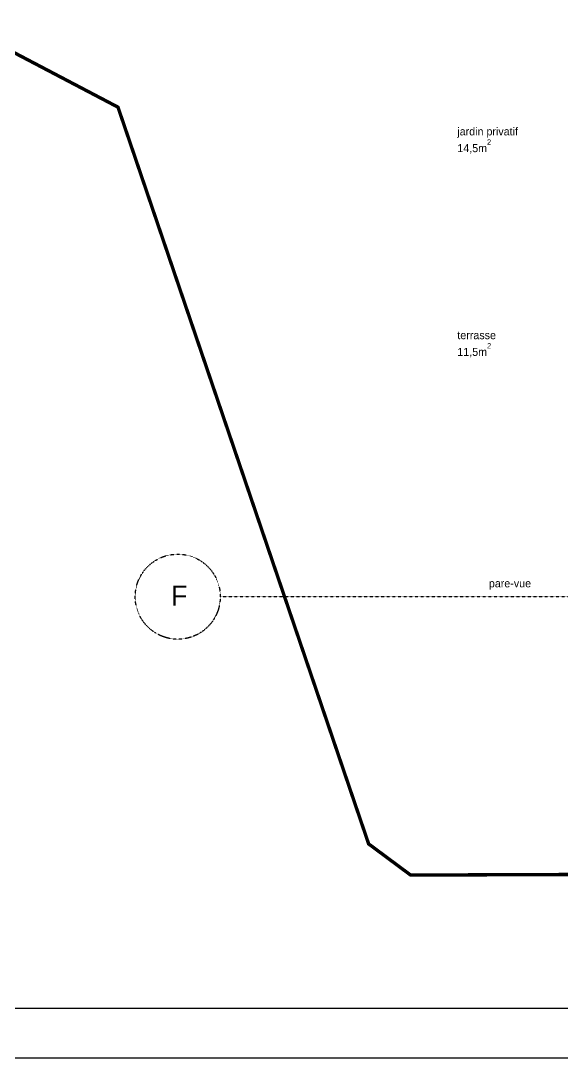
# Model space of a CAD drawing. Header units: centimetres. Extents: x -58072 to 12532, y -30603 to 6224.
# Drawn here: x 7676 to 8313, y 1792 to 3011 of the extents above; entities that cross this region are included whole.
import ezdxf

# ---------------------------------------------------------------- set-up
doc = ezdxf.new("R2010")
doc.units = ezdxf.units.CM
doc.linetypes.add('Style de ligne -1', pattern=[0.41664, 0.20828, -0.20836])
for name, color, linetype in [('C ANNOTATIONS-axes horizontaux', 252, 'Style de ligne -1'), ('C ANNOTATIONS-prestations', 252, 'Continuous'), ('D SURFACES-shab', 252, 'Continuous')]:
    doc.layers.add(name, color=color, linetype=linetype)
doc.layers.add('prlm-GAZ', color=2, linetype='Continuous', lineweight=25)
doc.layers.add('prlm-ZCARTOUCHE', color=181, linetype='Continuous', lineweight=13)
doc.styles.add('Eurostile', font='Eurosti.TTF')

msp = doc.modelspace()

# ---------------------------------------------------------------- linework, layer by layer
at = {"layer": 'C ANNOTATIONS-axes horizontaux'}
msp.add_line((12370.813, 2334.491), (7910.813, 2334.491), dxfattribs=at)
msp.add_line((12370.813, 2334.491), (7910.813, 2334.491), dxfattribs=at)
msp.add_circle((7860.813, 2334.491), 50, dxfattribs=at)
msp.add_circle((7860.813, 2334.491), 50, dxfattribs=at)
at = {"layer": 'prlm-GAZ', "ltscale": 0.8, "const_width": 4}
msp.add_lwpolyline([(2812.976, 2304.706), (6460.168, 2313.199), (7232.183, 2976.973), (7662.663, 2976.973), (7790.514, 2909.886), (8085.32, 2043.919), (8134.686, 2007.284), (9143.651, 2010.985), (9180.94, 2048.275), (9180.94, 2348.491)], dxfattribs=at)
at = {"layer": 'prlm-ZCARTOUCHE', "lineweight": 25}
for points in [[(2771.907, 5993.518), (12531.708, 5993.518), (12531.708, 1791.987), (2771.907, 1791.987)], [(2820.804, 5944.663), (12473.032, 5944.663), (12473.032, 1850.613), (2820.804, 1850.613)]]:
    msp.add_lwpolyline(points, close=True, dxfattribs=at)

# ---------------------------------------------------------------- texts
at = {"layer": 'C ANNOTATIONS-axes horizontaux', "attachment_point": 1, "style": 'Eurostile'}
for insert, char_height, line_spacing_factor in [((7852.894, 2347.603), 23.519, 0.894578), ((7852.894, 2347.614), 23.53, 0.894142)]:
    msp.add_mtext('F', dxfattribs=dict(at, insert=insert, char_height=char_height, line_spacing_factor=line_spacing_factor))
at = {"layer": 'C ANNOTATIONS-prestations', "insert": (8226.71, 2354.888), "char_height": 9.4074, "width": 68.29045, "attachment_point": 1, "line_spacing_factor": 0.894578, "style": 'Eurostile'}
msp.add_mtext('pare-vue', dxfattribs=at)
at = {"layer": 'D SURFACES-shab', "char_height": 9.40741, "attachment_point": 1, "line_spacing_factor": 0.894578, "style": 'Eurostile'}
for s, insert in [('jardin privatif\\P14,5m{\\H0.6667x;\\S2^ ;}', (8189.62, 2886.099)), ('terrasse\\P11,5m{\\H0.6667x;\\S2^ ;}', (8189.62, 2646.576))]:
    msp.add_mtext(s, dxfattribs=dict(at, insert=insert))

doc.saveas('drawing.dxf')
